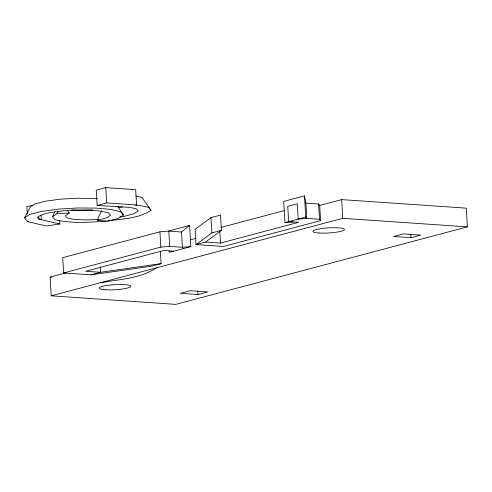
<?xml version="1.0" encoding="UTF-8"?>
<svg xmlns="http://www.w3.org/2000/svg" width="492" height="492" viewBox="0 0 492 492"><rect width="100%" height="100%" fill="white"/><g stroke="black" fill="none" stroke-linecap="round" stroke-linejoin="round"><path stroke-width="0.74" d="M117.779 206.308L123.338 215.102L118.264 218.448L107.244 221.302L97.238 220.256L101.58 210.687M105.977 221.037C89.046 222.439 71.635 223.719 54.969 219.703L52.453 216.794L57.084 213.614L58.044 211.542M52.453 216.794L55.006 211.498M59.587 220.152L59.815 223.971L46.297 225.982L27.767 221.683L29.01 221.498L26.845 220.933L24.6 217.784L30.455 206.763L35.012 203.848L45.405 201.197L60.049 199.217L76.734 198.208L97.348 198.731M160.38 251.437L161.105 263.663L151.579 266.197L91.051 274.819L63.634 272.937L62.73 257.654L159.918 231.824L168.793 231.129L181.499 232.003L189.58 225.422L190.841 246.627L170.041 252.156L168.996 250.852M221.412 230.367L211.886 232.9L196 244.585L205.527 242.058L221.412 230.367L220.508 215.084L210.982 217.618L195.09 229.303L196 244.585L223.417 246.467L320.606 220.637L319.702 205.355L318.601 203.977L305.889 203.104L304.499 195.871L283.7 201.4L284.96 222.612L293.386 221.953M67.595 210.594L69.255 213.067L65.264 215.803L67.127 217.956L74.231 219.414L85.497 219.955L98.455 219.524M135.804 196.05L141.807 197.31L151.007 210.287C138.424 218.786 122.139 218.854 107.502 220.89M156.511 267.832C140.011 278.681 119.132 279.308 100.214 282.795M24.6 217.784L29.828 214.432L41.734 211.4L58.523 209.131L77.65 207.975L96.217 208.104L111.407 209.506L120.927 211.96L123.338 215.102M151.007 210.287L148.652 207.366L139.193 205.373L135.706 205.201L136.579 204.967L135.675 189.684L105.762 187.63L96.241 190.164L97.145 205.447L129.439 207.353L136.438 208.829L138.178 210.988L134.402 213.51L125.681 216.013L119.864 217.003M97.145 205.447L106.672 202.913L136.579 204.967M168.781 230.951L189.58 225.422M221.043 227.402L284.444 210.558M63.634 272.937L160.822 247.107L169.697 246.412L182.409 247.285L190.841 246.627M319.406 205.527L341.663 199.611L466.287 208.159L467.4 226.873L175.828 304.37L51.205 295.821L50.092 277.107L66.414 272.765M190.318 239.838L196.253 238.257M284.96 222.612L305.76 217.083L306.799 218.387L319.511 219.26L320.606 220.637M91.051 274.819L100.577 272.285L161.105 263.663M205.527 242.058L220.477 243.079L298.619 222.31L288.65 221.628L287.74 206.345L297.266 203.811L298.177 219.1L306.799 218.387L305.889 203.104M51.205 295.821L342.776 218.325L467.4 226.873M411.011 237.697L420.728 235.114L403.28 233.915L393.563 236.498L411.011 237.697L410.789 234.026M197.987 294.517L207.704 291.934L190.152 290.729L180.435 293.312L197.987 294.517L197.766 290.846M97.238 220.256L106.727 217.802L110.479 215.324L108.701 212.999C93.744 208.669 77.871 210.041 62.533 210.908C54.145 212.458 44.587 212.021 37.435 217.31L39.096 219.635L41.279 219.678L59.815 223.971M118.197 207.642L122.563 206.898M32.866 205.508L26.857 206.4L27.312 214.045M57.084 213.614L69.255 213.067M92.773 210.059L81.734 210.428L71.401 209.93M173.731 251.178L163.762 250.489L85.62 271.258L100.577 272.285L100.257 266.935M50.092 277.107L51.623 277.211M183.258 248.644L182.409 247.285L181.499 232.003M38.382 217.206L40.024 219.881M341.663 199.611L342.776 218.325M318.601 203.977L319.511 219.26M304.499 195.871L305.76 217.083M219.752 230.853L220.477 243.079M210.982 217.618L211.886 232.9M168.793 231.129L169.697 246.412M159.918 231.824L160.822 247.107M105.762 187.63L106.672 202.913M41.008 215.09L41.279 219.678M318.914 233.005A15.83 2.558 -3.4 0 0 344.283 229.869A15.83 2.558 -3.4 0 0 322.697 228.386A15.83 2.558 -3.4 0 0 318.914 233.005M105.288 289.782A15.83 2.558 -3.4 0 0 130.657 286.645A15.83 2.558 -3.4 0 0 109.076 285.163A15.83 2.558 -3.4 0 0 105.288 289.782"/></g></svg>
